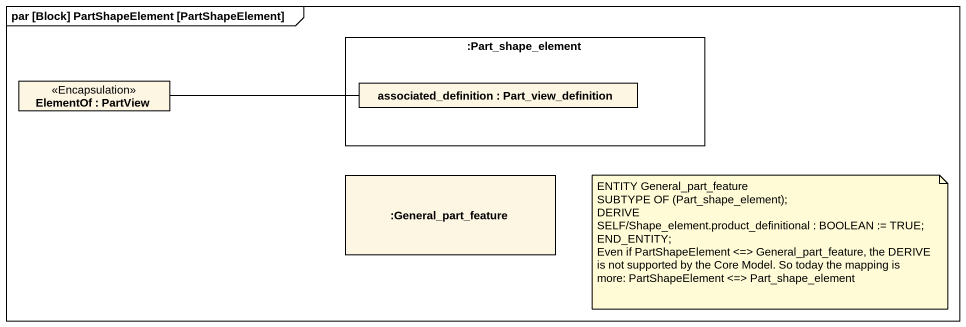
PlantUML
@startuml
mainframe par [Block] PartShapeElement [PartShapeElement]
rectangle ":Part_shape_element" as Part_shape_element {
  rectangle "associated_definition : Part_view_definition" as associated_definition
}
rectangle "ElementOf : PartView" as ElementOf <<Encapsulation>>
rectangle ":General_part_feature" as General_part_feature
ElementOf -right- associated_definition
note as N1
  ENTITY General_part_feature
  SUBTYPE OF (Part_shape_element);
  DERIVE
  SELF/Shape_element.product_definitional : BOOLEAN := TRUE;
  END_ENTITY;
  Even if PartShapeElement <=> General_part_feature, the DERIVE is not supported by the Core Model. So today the mapping is more: PartShapeElement <=> Part_shape_element
end note
@enduml
